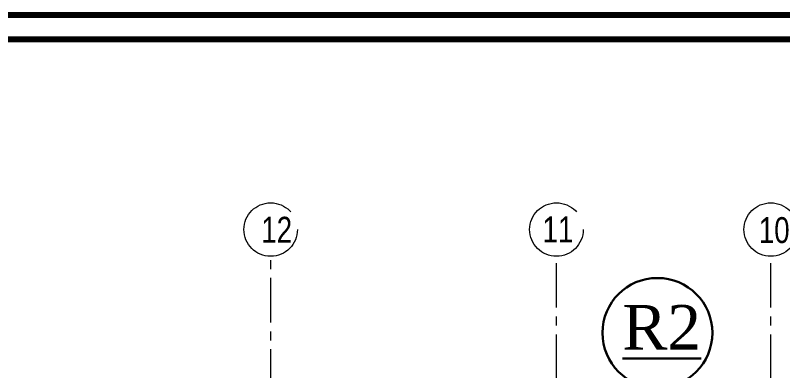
# Model space of a CAD drawing. Extents: x 847 to 949, y 444 to 823.
# Drawn here: x 862.31 to 875.2, y 582.55 to 588.53 of the extents above; entities that cross this region are included whole.
import ezdxf

# ---------------------------------------------------------------- set-up
doc = ezdxf.new("R2010")
doc.units = 0
doc.header["$MEASUREMENT"] = 0
doc.linetypes.add('CENTERX2', pattern=[4, 2.5, -0.5, 0.5, -0.5])
for name, color, linetype, lineweight in [('axis', 1, 'CENTERX2', 5), ('piping', 15, 'CONTINUOUS', 30), ('txt in circle', 11, 'CONTINUOUS', 13), ('UG-BORDER', 20, 'CONTINUOUS', 80)]:
    doc.layers.add(name, color=color, linetype=linetype, lineweight=lineweight)
doc.styles.add('AC', font='romans.shx', dxfattribs={"height": 0.2})
doc.styles.add('SOSA2', font='SOSA.shx', dxfattribs={"width": 0.8})

# ---------------------------------------------------------------- blocks, each defined once
blk = doc.blocks.new('A$C11ED6BD5')
at = {"layer": 'axis', "color": 0, "ltscale": 0.3}
for p, q in [((-48.65, 21.95), (-48.65, 24.264)), ((-43.85, 22.2), (-43.85, 24.264)), ((-40.25, 22.2), (-40.25, 24.264))]:
    blk.add_line(p, q, dxfattribs=at)
at = {"layer": 'axis', "color": 0}
for centre in [(-48.65, 24.714), (-43.85, 24.714), (-40.25, 24.714)]:
    blk.add_circle(centre, 0.45, dxfattribs=at)
at = {"layer": 'txt in circle', "color": 0, "ltscale": 0.01, "char_height": 0.4355, "attachment_point": 5, "style": 'SOSA2'}
for s, insert in [('12', (-48.549, 24.711)), ('11', (-43.825, 24.717)), ('10', (-40.192, 24.702))]:
    blk.add_mtext(s, dxfattribs=dict(at, insert=insert))

msp = doc.modelspace()

# ---------------------------------------------------------------- linework, layer by layer
at = {"layer": 'piping', "color": 2, "linetype": 'Continuous'}
msp.add_circle((873.093, 583.187), 0.924, dxfattribs=at)
at = {"layer": 'UG-BORDER', "color": 7}
for p, q in [((943.351, 588.531), (847.351, 588.531)), ((942.947, 588.126), (847.755, 588.126))]:
    msp.add_line(p, q, dxfattribs=at)

# ---------------------------------------------------------------- block references
at = {"layer": 'axis', "color": 252}
msp.add_blockref('A$C11ED6BD5', (915.247, 560.212), dxfattribs=at)

# ---------------------------------------------------------------- texts
at = {"layer": 'piping', "color": 2, "linetype": 'Continuous', "insert": (872.504, 583.657), "char_height": 0.75, "width": 18.56082, "attachment_point": 1, "style": 'AC'}
msp.add_mtext('\\A1;{\\fTimes New Roman|b0|i0|c0|p18;\\L\\C1;R2\\fArial|b0|i0|c0|p34;\\l\\P\\fTimes New Roman|b0|i0|c0|p18;\\C34;  }', dxfattribs=at)

doc.saveas('drawing.dxf')
